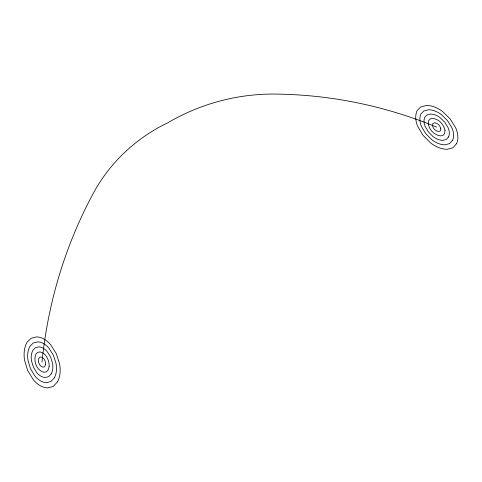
<?xml version="1.0" encoding="UTF-8"?>
<svg xmlns="http://www.w3.org/2000/svg" width="482" height="482" viewBox="0 0 482 482"><rect width="100%" height="100%" fill="white"/><g stroke="black" fill="none" stroke-linecap="round" stroke-linejoin="round"><path stroke-width="0.72" d="M41.994 362.054A540.099 486.103 34.5 0 1 93.43 193.077A156.246 144.395 -29.3 0 1 167.772 122.79A198.5 187.347 -26.1 0 1 274.686 94.074A507.817 465.889 87.7 0 1 436.602 127.103M445.043 130.586L444.573 133.622L443.079 135.303L440.741 135.906C433.673 135.213 426.763 127.718 428.739 120.458L430.191 118.988L432.505 118.385C438.813 118.934 443.97 124.507 445.043 130.586M440.813 128.839L440.578 130.357L439.831 131.188L438.668 131.496C435.132 131.152 431.679 127.399 432.661 123.772L434.547 122.729C437.704 123.006 440.283 125.796 440.813 128.839M49.164 366.489L48.134 369.929L46.417 371.761L44.121 372.321C36.584 370.664 32.975 360.759 35.981 354.047L37.62 352.456L39.892 351.896C46.344 353.113 49.399 360.512 49.164 366.489M45.573 364.265L45.055 365.983L44.199 366.892L43.055 367.176C39.283 366.35 37.482 361.398 38.982 358.042L39.801 357.24L40.94 356.963C44.169 357.578 45.694 361.277 45.573 364.265M456.677 143.534L452.929 147.769L447.037 149.293A21.003 18.183 0.1 0 1 438.367 147.468A32.83 28.263 0 0 1 430.51 142.841L422.955 135.225L417.707 126.368A32.674 28.089 -0.6 0 1 415.761 118.506A22.052 19.003 -1.5 0 1 417.099 110.613L420.714 106.986L426.437 105.48A20.726 17.961 -2.2 0 1 434.872 107.143A32.529 28.348 -2.2 0 1 442.615 111.559L450.23 118.988L455.677 127.838A32.68 28.534 -1.5 0 1 457.828 135.858A20.967 18.256 -0.5 0 1 456.677 143.534M448.585 136.912L446.344 139.437L442.831 140.346A12.568 10.881 -0.4 0 1 437.656 139.268A19.66 16.966 -0.4 0 1 432.957 136.52L428.414 131.978L425.245 126.664A19.605 16.9 -0.8 0 1 424.052 121.922A13.255 11.448 -1.3 0 1 424.841 117.156L427.016 114.969L430.468 114.059A12.466 10.803 -1.7 0 1 435.559 115.078A19.551 16.997 -1.7 0 1 440.217 117.753L444.778 122.229L448.025 127.543A19.605 17.063 -1.3 0 1 449.29 132.333A12.556 10.905 -0.7 0 1 448.585 136.912M452.622 140.214L449.628 143.594L444.928 144.805A16.78 14.532 -0.2 0 1 438.011 143.359A26.239 22.618 -0.2 0 1 431.739 139.678L425.684 133.598L421.473 126.519A26.136 22.503 -0.7 0 1 419.894 120.211A17.659 15.231 -1.4 0 1 420.961 113.879L423.853 110.962L428.45 109.757A16.599 14.382 -1.9 0 1 435.216 111.107A26.046 22.672 -2 0 1 441.422 114.65L447.507 120.608L451.851 127.688A26.142 22.787 -1.4 0 1 453.55 134.092A16.756 14.574 -0.6 0 1 452.622 140.214M57.454 381.901L53.141 386.522L47.356 387.926A21.606 18.937 -54.9 0 1 39.651 385.365A33.626 29.553 -53.8 0 1 33.252 379.653L27.709 370.562L24.564 360.174A33.469 29.354 -53.1 0 1 24.293 351.101A22.678 19.786 -53.2 0 1 27.082 342.19L31.155 338.256L36.771 336.858A21.431 18.593 -53.9 0 1 44.29 339.22A33.782 29.227 -54.9 0 1 50.628 344.672L56.255 353.559L59.593 363.946A33.945 29.42 -55.5 0 1 60.027 373.207A21.684 18.9 -55.5 0 1 57.454 381.901M51.225 373.899L48.646 376.653L45.194 377.496A12.942 11.321 -54.7 0 1 40.59 375.984A20.19 17.689 -54 0 1 36.759 372.586L33.427 367.157L31.517 360.928A20.136 17.617 -53.6 0 1 31.336 355.457A13.647 11.905 -53.6 0 1 33.005 350.077L35.457 347.697L38.843 346.853A12.875 11.194 -54 0 1 43.38 348.299A20.25 17.575 -54.7 0 1 47.188 351.601L50.556 356.957L52.532 363.187A20.304 17.641 -55.1 0 1 52.773 368.718A12.972 11.309 -55.1 0 1 51.225 373.899M54.333 377.888L50.887 381.569L46.272 382.696A17.268 15.123 -54.8 0 1 40.12 380.666A26.908 23.612 -53.9 0 1 35.005 376.117L30.571 368.857L28.034 360.548A26.811 23.485 -53.4 0 1 27.805 353.276A18.165 15.852 -53.4 0 1 30.035 346.124L33.3 342.967L37.807 341.846A17.159 14.9 -53.9 0 1 43.838 343.75A27.01 23.407 -54.8 0 1 48.911 348.131L53.406 355.258L56.063 363.567A27.113 23.528 -55.3 0 1 56.394 370.959A17.322 15.099 -55.3 0 1 54.333 377.888"/></g></svg>
